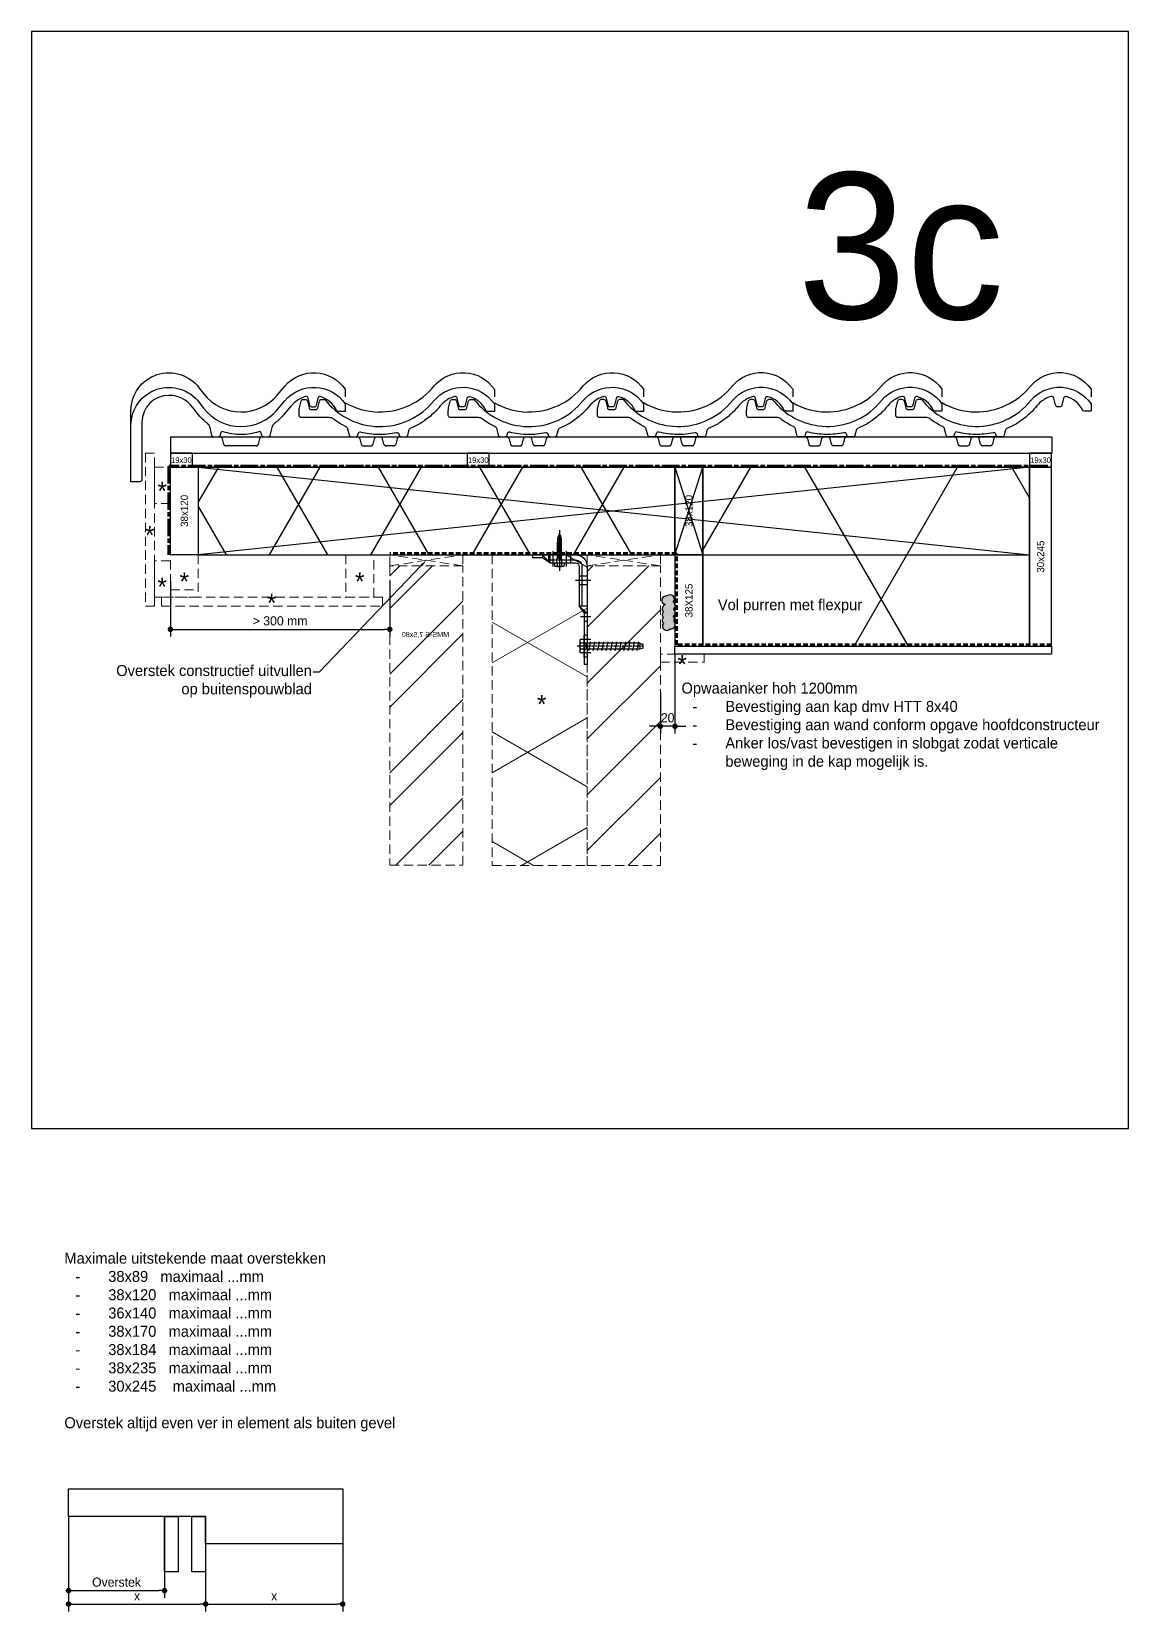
# Model space of a CAD drawing. Header units: millimetres. Extents: x -109306 to 269542, y -22401 to 197206.
# Drawn here: x 258542 to 260042, y -13634 to -11474 of the extents above; entities that cross this region are included whole.
import ezdxf
from ezdxf import colors
from ezdxf.entities.mleader import LeaderData, LeaderLine
from ezdxf.enums import TextEntityAlignment as Align
from ezdxf.math import Vec2, Vec3

# ---------------------------------------------------------------- set-up
doc = ezdxf.new("R2010")
doc.units = ezdxf.units.MM
for name, pattern in [('ACAD_ISO08W100', [36, 24, -3, 6, -3]), ('DASHDOT', [18.5, 12, -3, 0.5, -3]), ('DASHED', [19.049999999999997, 12.7, -6.35]), ('DASHED2', [9.524999999999999, 6.349999999999999, -3.174999999999999])]:
    doc.linetypes.add(name, pattern=pattern)
for name, color, linetype in [('EHP Bevestigingsmiddelen', 1, 'Continuous'), ('EHP Luchtdichting', 6, 'Continuous'), ('EHP Maatvoering', 1, 'Continuous'), ('EHP Tekst', 1, 'Continuous')]:
    doc.layers.add(name, color=color, linetype=linetype)
for name, color, linetype, lineweight in [('EHP Dampdichte folie', 3, 'DASHED2', 60), ('EHP Dampopen folie', 5, 'ACAD_ISO08W100', 60), ('EHP Derden', 8, 'DASHED', 13)]:
    doc.layers.add(name, color=color, linetype=linetype, lineweight=lineweight)
doc.layers.add('EHP Hulplijnen tekst niet printen', color=4, linetype='Continuous', plot=False)
doc.styles.add('BouwTek', font='arial.ttf')
doc.styles.get("Standard").update_dxf_attribs({"font": ''})
doc.styles.get('Standard').set_extended_font_data('Century Gothic')
doc.dimstyles.new('RFWOOD_FULL_DETAIL', dxfattribs={"dimscale": 5, "dimtxt": 2.5, "dimasz": 1.5, "dimexe": 2, "dimexo": 0, "dimgap": 1, "dimtad": 1, "dimdec": 0, "dimrnd": 0.001, "dimzin": 0, "dimdsep": 46, "dimtxsty": 'Standard', "dimblk1": 'DOT', "dimblk2": 'DOT', "dimsah": 1, "dimcen": 0.09, "dimdle": 2, "dimclrd": 6, "dimclre": 8, "dimclrt": 7, "dimazin": 0, "dimtfac": 1, "dimtdec": 0, "dimtix": 1, "dimtmove": 2, "dimatfit": 3, "dimfxl": 1, "dimtolj": 1, "dimtzin": 0, "dimarcsym": 0})

# ---------------------------------------------------------------- blocks, each defined once
blk = doc.blocks.new('*U763')
h = blk.add_hatch()
h.set_pattern_fill('ISOLATIE', color=256, scale=129.9999999999988, angle=90.00000000000001, style=0, pattern_type=2)
h.set_pattern_definition([(150, (2.364686224609591e-12, 1.050131637030201e-27), (-64.99999999999936, -112.583302491976), []), (210, (2.364686224609591e-12, 1.050131637030201e-27), (64.9999999999994, -112.5833024919759), [])])
h.paths.add_polyline_path([(-129.9999999999999, 424.7973582383326), (-129.9999999999988, -5.77315972805076e-14), (0, 0), (1.211230662333112e-12, 424.7973582383372), (-64.99999999999936, 424.797358238335)])
blk.add_lwpolyline([(-129.9999999999999, 424.7973582383326), (-129.9999999999988, -5.77315972805076e-14), (0, 0), (0, 0), (1.211230662333112e-12, 424.7973582383372), (-64.99999999999936, 424.797358238335)], close=True)
blk = doc.blocks.new('*U762')
h = blk.add_hatch()
h.set_pattern_fill('ANSI31', color=0, scale=17)
h.set_pattern_definition([(45, (0, 0), (-38.1660885145439, 38.1660885145439), [])])
h.paths.add_polyline_path([(-3.552713678800501e-15, 0), (100, 0), (100, 409.7973582383282), (3.552713678800501e-15, 409.7973582383282)])
at = {"color": 0}
blk.add_lwpolyline([(0, 0), (100, 0), (100, 409.7973582383282), (0, 409.7973582383282)], close=True, dxfattribs=at)
blk = doc.blocks.new('BNOVH000A$2')
at = {"color": 1, "linetype": 'Continuous', "ltscale": 400}
for points in [[(45.592386, -53.586059, 0.232592), (121.575322, -18.130753, -0.494503), (204.000017, -22.588243), (204, -32.93457)], [(1.9e-05, -41.024791, 0.126341), (45.58945900000001, -53.731275)]]:
    blk.add_lwpolyline(points, format="xyb", dxfattribs=at)
at = {"color": 7, "linetype": 'Continuous', "ltscale": 400}
for points in [[(45.592386, -73.58605899999999, 0.232592), (121.575322, -38.13075300000001, -0.494503), (204.000017, -42.588243), (204, -52.858521), (194.875, -52.858521, -0.292827), (192.149783, -51.11279099999999, 0.223542), (170.094332, -32.852033, 0.414214), (166.57971, -35.136482), (164.266113, -44.5625, -0.346421), (161.349854, -46.85854699999999), (158.556641, -46.858521, -0.414214), (155.556641, -43.858521), (153.293213, -34.838989, 0.414214), (149.672974, -32.62670900000001, 0.08855700000000001), (140.130254, -36.63160300000001), (138.899536, -37.469849, 0.076541), (130.071862, -45.319056), (127.955322, -47.877319, -0.056075), (114.659558, -60.70658299999999), (108.661011, -65.319092, -0.059965), (94.763548, -73.569062), (89.578735, -75.85925300000001, 0.233616), (86.738502, -79.259638), (85.20129399999999, -85.627808, -0.346421), (82.285034, -87.923854), (77.009033, -87.923828, -0.346421), (74.092799, -85.627802), (73.79003900000001, -84.373779, 0.4142109999999999), (70.16982800000001, -82.16149200000001, -0.058465), (45.569881, -84.587471)], [(45.592408, -84.587402, -0.05844700000000001), (21.120639, -81.260894, 0.4227859999999999), (17.519728, -83.390025), (16.980347, -85.627808, -0.346421), (14.064087, -87.923854), (8.788086, -87.923828, -0.346421), (5.871852, -85.627802), (3.838379, -77.203979, 0.222432), (1.190827, -73.893491), (-0.357544, -73.129395), (-3.837891, -71.317627), (-7.476685000000001, -69.21264599999999), (-11.437134, -66.667847), (-14.688965, -64.353516), (-15.999023, -63.377563, 0.161461), (-21.973511, -61.396629), (-60.046753, -61.39660600000001, -0.414214), (-63.046753, -58.396607), (-63.046753, -52.776489, -0.059287), (-62.48829300000001, -48.083248), (-60.221436, -38.692627, -0.346421), (-57.305176, -36.39658), (-54.650146, -36.396606, -0.346421), (-51.733912, -38.692633), (-49.462891, -48.100586, 0.346421), (-46.546631, -50.396633), (-40.408691, -50.396484, 0.346418), (-37.492583, -48.10057800000001), (-35.221436, -38.692627, -0.346421), (-32.305176, -36.39658), (-29.294189, -36.396606, -0.226179), (-26.963456, -37.507776), (-24.622314, -40.396606, 0.213715), (45.59238, -73.586382)]]:
    blk.add_lwpolyline(points, format="xyb", dxfattribs=at)
at = {"color": 1, "linetype": 'Continuous', "ltscale": 400}
blk.add_lwpolyline([(77.009033, -87.923828), (14.064087, -87.923828)], dxfattribs=at)
at = {"color": 1, "linetype": 'DASHED2', "ltscale": 400}
for points in [[(17.174438, -87.923828, -0.346421), (20.090673, -90.21985500000001), (21.879028, -97.627808, 0.346418), (24.795166, -99.923736), (35.204712, -99.923828, 0.346421), (38.120946, -97.627801), (39.90918, -90.219849, -0.346421), (42.825439, -87.923802)], [(73.89855899999999, -87.923828, 0.346421), (70.982325, -90.21985500000001), (69.19397, -97.627808, -0.346418), (66.27783199999999, -99.923736), (55.868286, -99.923828, -0.346421), (52.952052, -97.627802), (51.163818, -90.219849, 0.346421), (48.24755800000001, -87.923802)]]:
    blk.add_lwpolyline(points, format="xyb", dxfattribs=at)
blk = doc.blocks.new('BNOVH708A$2')
at = {"color": 1, "linetype": 'Continuous', "ltscale": 400}
for points in [[(110.49939, -53.663574, 0.220627), (160.122191, -30.646905), (170.512207, -18.366943, -0.4960890000000001), (253.000171, -22.695805), (253, -32.93457)], [(-40, -149.010498), (-40, -51.870117, -0.7223970000000001), (53.516597, -20.947994), (59.16113299999999, -28.530029, 0.231646), (110.499397, -53.664827)]]:
    blk.add_lwpolyline(points, format="xyb", dxfattribs=at)
at = {"color": 7, "linetype": 'Continuous', "ltscale": 400}
for points in [[(110.500007, -84.664795, -0.081678), (86.161002, -80.662356, 0.446341), (82.712466, -82.521011), (81.943726, -85.70459, -0.346407), (79.027588, -88.000425), (73.751587, -88.000488, -0.34641), (70.83538100000001, -85.704577), (68.174438, -74.682129, 0.172778), (64.50206, -69.065289), (63.499023, -68.303223, -0.06636399999999999), (49.516721, -53.907146), (44.694824, -47.52002, 0.237391), (11.870608, -31.009372, 0.41421), (-24.991455, -67.871095), (-25, -146.010498, -0.414214), (-28, -149.010498), (-40, -149.010498), (-40, -71.871094, -0.722399), (53.516715, -40.94913), (59.16113299999999, -48.53125, 0.231647), (110.499397, -73.66614200000001)], [(110.49939, -73.664795, 0.220627), (160.122378, -50.648039), (170.512207, -38.368164, -0.4960890000000001), (252.999936, -42.696716), (253, -52.935303), (243.695679, -52.935303, -0.284369), (241.010958, -51.274062, 0.202325), (219.183568, -32.736117, 0.422576), (215.731153, -34.781817), (213.312866, -44.63916, -0.346421), (210.396725, -46.9353), (207.603394, -46.935303, -0.346421), (204.687159, -44.639276), (202.294922, -34.729492, 0.416647), (198.781493, -32.602533, 0.147992), (178.910039, -45.473095), (168.520142, -57.753174, -0.051314), (157.308292, -68.539615), (156.603638, -69.05761700000001, 0.176854), (152.804592, -74.769171), (150.164673, -85.70459, -0.346421), (147.248294, -88.00054300000001), (141.972412, -88.000488, -0.346418), (139.056185, -85.70449), (138.28772, -82.520996, 0.4463279999999999), (134.839078, -80.662126, -0.081682), (110.499988, -84.664845)]]:
    blk.add_lwpolyline(points, format="xyb", dxfattribs=at)
at = {"color": 1, "linetype": 'Continuous', "ltscale": 400}
blk.add_lwpolyline([(141.972412, -88.000488), (79.027466, -88.000488)], dxfattribs=at)
at = {"color": 1, "linetype": 'DASHED2', "ltscale": 400}
blk.add_lwpolyline([(138.861938, -88.000488, 0.346421), (135.945704, -90.296515), (134.157349, -97.70459, -0.346418), (131.241092, -100.000425), (89.75878900000001, -100.000488, -0.346421), (86.842555, -97.704462), (85.054321, -90.296631, 0.346421), (82.13818, -88.000491)], format="xyb", dxfattribs=at)
blk = doc.blocks.new('*U709')
h = blk.add_hatch()
h.set_pattern_fill('ISOLATIE', color=256, scale=245.0000004123841, style=0, pattern_type=2)
h.set_pattern_definition([(59.99999999999999, (0, -4.456524046188571e-12), (-212.1762242843225, 122.5000002061921), []), (120, (0, -4.456524046188571e-12), (-212.1762242843225, -122.500000206192), [])])
h.paths.add_polyline_path([(447.0007007406296, 245.000000412387), (0, 245.0000004123841), (0, 0), (447.0007007406381, -1.473047552049602e-12), (447.0007007406341, 122.5000002061928)])
blk.add_lwpolyline([(447.0007007406296, 245.000000412387), (0, 245.0000004123841), (0, 0), (0, 0), (447.0007007406381, -1.473047552049602e-12), (447.0007007406341, 122.5000002061928)], close=True)
blk = doc.blocks.new('*U710')
h = blk.add_hatch()
h.set_pattern_fill('ISOLATIE', color=256, scale=120.0000032823291, style=0, pattern_type=2)
h.set_pattern_definition([(59.99999999999999, (0, -2.182787343960247e-12), (-103.9230512967131, 60.00000164116459), []), (120, (0, -2.182787343960247e-12), (-103.9230512967131, -60.00000164116455), [])])
h.paths.add_polyline_path([(651.9993294252283, 120.0000032823292), (0, 120.0000032823291), (0, 0), (651.9993294252324, -2.148600694711407e-12), (651.9993294252303, 60.00000164116353)])
blk.add_lwpolyline([(651.9993294252283, 120.0000032823292), (0, 120.0000032823291), (0, 0), (0, 0), (651.9993294252324, -2.148600694711407e-12), (651.9993294252303, 60.00000164116353)], close=True)
blk = doc.blocks.new('*U729')
h = blk.add_hatch()
h.set_pattern_fill('ANSI32', color=0, scale=10)
h.set_pattern_definition([(45, (0, -90.60779537004515), (-67.35192090801866, 67.35192090801866), []), (45, (44.90130000000001, -90.60779537004515), (-67.35192090801866, 67.35192090801866), [])])
h.paths.add_polyline_path([(-7.105427357601002e-15, 0), (100, 2.842170943040401e-14), (100, 409.3922046299548), (7.105427357601002e-15, 409.3922046299548)])
at = {"color": 0}
blk.add_lwpolyline([(0, 0), (100, 0), (100, 409.3922046299548), (0, 409.3922046299548)], close=True, dxfattribs=at)
blk = doc.blocks.new('*U768')
blk.add_lwpolyline([(0, 0), (515.0000169258356, 0), (515.0000169258356, 11), (0, 11)], close=True)
blk = doc.blocks.new('*U754')
at = {"layer": 'EHP Luchtdichting'}
h = blk.add_hatch(color=256, dxfattribs=at)
h.dxf.hatch_style = 1
h.paths.add_polyline_path([(6.701033137158041, -17.9775984348501, 0.5009931629464284), (6.442218687980456, -8.369659142077243, 0.9851154384178415), (-2.155247569103107, 3.552713678800501e-14, 0.9803917446527683), (-4.49056069421697, -11.76817132044744, 0.5432578860194794), (-7.211137894833514, -21.46068808083228, 0.3947850331532387), (-7.246099760521089, -29.65786921052773, 0.370117035008408), (-7.132079360572554, -37.46962585492888, 0.9884348518989772), (2.223051172028477, -44.98374915430774, 0.7463641936139077), (7.259944271381205, -34.64080124791249, 0.313349185897872), (6.563878459808259, -27.82827717537247, 0.522586911132467)])
for centre, start, end in [((-3.206373686267949, -5.907210330250101), 79.91041953406521, 257.6413057235711), ((2.08072562675346, -4.249297716562634), 316.6284298213191, 134.910027837548), ((-2.846735612405437, -25.57796785237278), 136.6688991949111, 222.8423583533601), ((-2.706866993394117, -17.49690912049073), 107.2944436649314, 221.347924660652), ((2.980557572958185, -13.27036341031694), 308.3219227408032, 54.76414804502134), ((3.206955182693697, -22.85524328130273), 304.0203425100796, 54.3842595261797), ((-2.635360691807397, -33.49728130617951), 140.2154865366219, 221.4569730964582), ((-2.41080892155066, -41.17227429106456), 141.8947431954203, 320.5617818399554), ((3.206955182693333, -39.06497116406367), 260.5617818399552, 47.50715118892622), ((2.010336544803983, -31.73535485930699), 331.0372390015892, 40.63059886422026)]:
    blk.add_arc(centre, 6, start, end)
at = {"layer": 'EHP Tekst', "insert": (67.41894805473578, -4.386287896122887), "char_height": 15, "attachment_point": 1}
blk.add_mtext('Vol purren met flexpur', dxfattribs=at)
blk = doc.blocks.new('_DOT')
at = {"color": 0, "linetype": 'ByBlock'}
blk.add_line((-0.5, 0), (-1, 0), dxfattribs=at)
at = {"color": 0, "linetype": 'ByBlock', "const_width": 0.5}
blk.add_lwpolyline([(-0.25, 0, 1), (0.25, 0, 1)], format="xyb", close=True, dxfattribs=at)
blk = doc.blocks.new('*D872')
at = {"layer": 'Defpoints', "color": 0, "transparency": 16777216}
for p in [(259421.7076821318, -12325.11223006724), (259401.7073906595, -12377.21280795991), (259401.7073906595, -12423.55912050443)]:
    blk.add_point(p, dxfattribs=at)
at = {"layer": 'EHP Maatvoering', "color": 8, "lineweight": -2, "transparency": 16777216}
for p, q in [((259421.7076821318, -12325.11223006724), (259421.7076821318, -12433.55912050443)), ((259401.7073906595, -12377.21280795991), (259401.7073906595, -12433.55912050443))]:
    blk.add_line(p, q, dxfattribs=at)
at = {"layer": 'EHP Maatvoering', "color": 6, "lineweight": -2, "transparency": 16777216}
for p, q in [((259394.2073906595, -12423.55912050443), (259386.7073906595, -12423.55912050443)), ((259421.7076821318, -12423.55912050443), (259401.7073906595, -12423.55912050443)), ((259429.2076821318, -12423.55912050443), (259436.7076821318, -12423.55912050443))]:
    blk.add_line(p, q, dxfattribs=at)
at = {"layer": 'EHP Maatvoering', "color": 6, "lineweight": -2, "transparency": 16777216, "xscale": 7.5, "yscale": 7.5, "zscale": 7.5}
blk.add_blockref('_DOT', (259401.7073906595, -12423.55912050443), dxfattribs=at)
at = {"layer": 'EHP Maatvoering', "color": 6, "lineweight": -2, "transparency": 16777216, "xscale": 7.5, "yscale": 7.5, "zscale": 7.5, "rotation": 180}
blk.add_blockref('_DOT', (259421.7076821318, -12423.55912050443), dxfattribs=at)
at = {"layer": 'EHP Maatvoering', "color": 7, "transparency": 16777216, "insert": (259411.7075363956, -12411.99470853978), "char_height": 12.5, "attachment_point": 5}
blk.add_mtext('\\A1;20', dxfattribs=at)
blk = doc.blocks.new('*U787')
blk.add_lwpolyline([(0, 0), (30, 0), (30, 19), (0, 19)], close=True)
at = {"color": 1, "flags": 8}
blk.add_attdef('19X30', text='', height=7.5, dxfattribs=at).set_placement((14.99999999999999, 9.5), align=Align.MIDDLE_CENTER)
blk = doc.blocks.new('*U839')
blk.add_lwpolyline([(6.617444900424219e-24, -2.410769990430016e-15), (2.994430100703278e-14, -120), (-37.99999999999996, -120), (-38, -9.643079985315643e-15)], close=True)
at = {"color": 1, "flags": 8}
blk.add_attdef('38X120', text='', height=10, rotation=90, dxfattribs=at).set_placement((-18.99999657066429, -59.91814461118675), align=Align.MIDDLE_CENTER)
blk = doc.blocks.new('*U789')
blk.add_lwpolyline([(0, 0), (-1.230127111284674e-13, 245.0000000000001), (-30.00000000000011, 245.0000000000001), (-30, -1.332267629550188e-14)], close=True)
at = {"color": 1, "flags": 8}
blk.add_attdef('30X245', text='', height=10, rotation=90.00000000000001, dxfattribs=at).set_placement((-15.00000003211218, 122.5), align=Align.MIDDLE_CENTER)
blk = doc.blocks.new('*U788')
blk.add_lwpolyline([(6.617444900424223e-24, -5.898896745407365e-24), (-4.61852778244065e-14, 120), (-38.00000000000004, 120), (-38, -1.687538997430238e-14)], close=True)
at = {"color": 1, "flags": 8}
blk.add_attdef('38X120', text='', height=10, rotation=90.00000000000001, dxfattribs=at).set_placement((-18.99999657066432, 59.99999999999985), align=Align.MIDDLE_CENTER)
blk = doc.blocks.new('*D868')
at = {"layer": 'Defpoints', "color": 0, "transparency": 16777216}
for p in [(258592.3554001747, -13503.94099765975), (258779.8554001747, -13503.94099765975), (258779.8554001747, -13623.81980475452)]:
    blk.add_point(p, dxfattribs=at)
at = {"layer": 'EHP Maatvoering', "color": 8, "lineweight": -2, "transparency": 16777216}
for p, q in [((258592.3554001747, -13503.94099765975), (258592.3554001747, -13633.81980475452)), ((258779.8554001747, -13503.94099765975), (258779.8554001747, -13633.81980475452))]:
    blk.add_line(p, q, dxfattribs=at)
at = {"layer": 'EHP Maatvoering', "color": 6, "lineweight": -2, "transparency": 16777216}
blk.add_line((258599.8554001747, -13623.81980475452), (258772.3554001747, -13623.81980475452), dxfattribs=at)
at = {"layer": 'EHP Maatvoering', "color": 6, "lineweight": -2, "transparency": 16777216, "xscale": 7.5, "yscale": 7.5, "zscale": 7.5, "rotation": 180}
blk.add_blockref('_DOT', (258592.3554001747, -13623.81980475452), dxfattribs=at)
at = {"layer": 'EHP Maatvoering', "color": 6, "lineweight": -2, "transparency": 16777216, "xscale": 7.5, "yscale": 7.5, "zscale": 7.5}
blk.add_blockref('_DOT', (258779.8554001747, -13623.81980475452), dxfattribs=at)
at = {"layer": 'EHP Maatvoering', "color": 7, "transparency": 16777216, "insert": (258686.1054001747, -13612.56980475452), "char_height": 12.5, "attachment_point": 5}
blk.add_mtext('\\A1;x', dxfattribs=at)
blk = doc.blocks.new('*D869')
at = {"layer": 'Defpoints', "color": 0, "transparency": 16777216}
for p in [(258779.8554001747, -13503.94099765975), (258967.3554001747, -13541.44099765975), (258967.3554001747, -13623.81980475452)]:
    blk.add_point(p, dxfattribs=at)
at = {"layer": 'EHP Maatvoering', "color": 8, "lineweight": -2, "transparency": 16777216}
for p, q in [((258779.8554001747, -13503.94099765975), (258779.8554001747, -13633.81980475452)), ((258967.3554001747, -13541.44099765975), (258967.3554001747, -13633.81980475452))]:
    blk.add_line(p, q, dxfattribs=at)
at = {"layer": 'EHP Maatvoering', "color": 6, "lineweight": -2, "transparency": 16777216}
blk.add_line((258787.3554001747, -13623.81980475452), (258959.8554001747, -13623.81980475452), dxfattribs=at)
at = {"layer": 'EHP Maatvoering', "color": 6, "lineweight": -2, "transparency": 16777216, "xscale": 7.5, "yscale": 7.5, "zscale": 7.5, "rotation": 180}
blk.add_blockref('_DOT', (258779.8554001747, -13623.81980475452), dxfattribs=at)
at = {"layer": 'EHP Maatvoering', "color": 6, "lineweight": -2, "transparency": 16777216, "xscale": 7.5, "yscale": 7.5, "zscale": 7.5}
blk.add_blockref('_DOT', (258967.3554001747, -13623.81980475452), dxfattribs=at)
at = {"layer": 'EHP Maatvoering', "color": 7, "transparency": 16777216, "insert": (258873.6054001747, -13612.56980475452), "char_height": 12.5, "attachment_point": 5}
blk.add_mtext('\\A1;x', dxfattribs=at)
blk = doc.blocks.new('*D870')
at = {"layer": 'Defpoints', "color": 0, "transparency": 16777216}
for p in [(258592.3554001747, -13503.94099765975), (258723.6054001747, -13503.94099765975), (258723.6054001747, -13605.45189876818)]:
    blk.add_point(p, dxfattribs=at)
at = {"layer": 'EHP Maatvoering', "color": 8, "lineweight": -2, "transparency": 16777216}
for p, q in [((258592.3554001747, -13503.94099765975), (258592.3554001747, -13615.45189876818)), ((258723.6054001747, -13503.94099765975), (258723.6054001747, -13615.45189876818))]:
    blk.add_line(p, q, dxfattribs=at)
at = {"layer": 'EHP Maatvoering', "color": 6, "lineweight": -2, "transparency": 16777216}
blk.add_line((258599.8554001747, -13605.45189876818), (258716.1054001747, -13605.45189876818), dxfattribs=at)
at = {"layer": 'EHP Maatvoering', "color": 6, "lineweight": -2, "transparency": 16777216, "xscale": 7.5, "yscale": 7.5, "zscale": 7.5, "rotation": 180}
blk.add_blockref('_DOT', (258592.3554001747, -13605.45189876818), dxfattribs=at)
at = {"layer": 'EHP Maatvoering', "color": 6, "lineweight": -2, "transparency": 16777216, "xscale": 7.5, "yscale": 7.5, "zscale": 7.5}
blk.add_blockref('_DOT', (258723.6054001747, -13605.45189876818), dxfattribs=at)
at = {"layer": 'EHP Maatvoering', "color": 7, "transparency": 16777216, "insert": (258657.9804001747, -13593.88748680353), "char_height": 12.5, "attachment_point": 5}
blk.add_mtext('\\A1;Overstek', dxfattribs=at)
blk = doc.blocks.new('*D862')
at = {"layer": 'Defpoints', "color": 0, "transparency": 16777216}
for p in [(258731.7076828384, -12225.11231024573), (259031.7080641554, -12225.11238337313), (259031.7080641554, -12291.00751545218)]:
    blk.add_point(p, dxfattribs=at)
at = {"layer": 'EHP Maatvoering', "color": 8, "lineweight": -2, "transparency": 16777216}
for p, q in [((258731.7076828384, -12225.11231024573), (258731.7076828384, -12301.00751545218)), ((259031.7080641554, -12225.11238337313), (259031.7080641554, -12301.00751545218))]:
    blk.add_line(p, q, dxfattribs=at)
at = {"layer": 'EHP Maatvoering', "color": 6, "lineweight": -2, "transparency": 16777216}
blk.add_line((258739.2076828384, -12291.00751545218), (259024.2080641554, -12291.00751545218), dxfattribs=at)
at = {"layer": 'EHP Maatvoering', "color": 6, "lineweight": -2, "transparency": 16777216, "xscale": 7.5, "yscale": 7.5, "zscale": 7.5, "rotation": 180}
blk.add_blockref('_DOT', (258731.7076828384, -12291.00751545218), dxfattribs=at)
at = {"layer": 'EHP Maatvoering', "color": 6, "lineweight": -2, "transparency": 16777216, "xscale": 7.5, "yscale": 7.5, "zscale": 7.5}
blk.add_blockref('_DOT', (259031.7080641554, -12291.00751545218), dxfattribs=at)
at = {"layer": 'EHP Maatvoering', "color": 7, "transparency": 16777216, "insert": (258881.7078734969, -12279.44310348753), "char_height": 12.5, "attachment_point": 5}
blk.add_mtext('\\A1;> 300 mm', dxfattribs=at)
blk = doc.blocks.new('7.5x80')
at = {"color": 1}
for p, q in [((-9, 0.2559569999993982), (-9, 5.652092999999695)), ((-8.405010999998922, 5.893807000000379), (8.38641600000119, 5.893807000000379)), ((-8.405010999998922, 0), (8.38641600000119, 0)), ((-5.682356000001164, 0), (-4, -2.10619300000053)), ((-4, 1.167035000000396), (-4, 4.741014999999607)), ((4, 1.167035000000396), (4, 4.741014999999607)), ((4, -2.10619300000053), (5.682356000001164, 0)), ((9, 0.2559569999993982), (9, 5.652092999999695)), ((-6, -8.181818000000021), (6, -6)), ((-6, -8.181818000000021), (-4, -9)), ((-6, -14.18181800000002), (6, -12)), ((-6, -14.18181800000002), (-4, -15)), ((-6, -20.18181800000002), (6, -18)), ((-6, -20.18181800000002), (-4, -21)), ((-4, -76), (-4, -2.10619300000053)), ((-4, -2.10619300000053), (4, -2.10619300000053)), ((4, -76), (4, -2.10619300000053)), ((4, -5.181818000000021), (6, -6)), ((4, -11.18181800000002), (6, -12)), ((4, -17.18181800000002), (6, -18)), ((-6, -26.18181800000002), (6, -24)), ((-6, -26.18181800000002), (-4, -27)), ((-6, -32.18181800000002), (6, -30)), ((-6, -32.18181800000002), (-4, -33)), ((-6, -38.18181800000002), (6, -36)), ((-6, -38.18181800000002), (-4, -39)), ((-6, -44.18181800000002), (6, -42)), ((4, -23.18181800000002), (6, -24)), ((4, -29.18181800000002), (6, -30)), ((4, -35.18181800000002), (6, -36)), ((4, -41.18181800000002), (6, -42)), ((-6, -44.18181800000002), (-4, -45)), ((-6, -50.18181800000002), (6, -48)), ((-6, -50.18181800000002), (-4, -51)), ((-6, -56.18181800000002), (6, -54)), ((-6, -56.18181800000002), (-4, -57)), ((-6, -62.18181800000002), (6, -60)), ((-6, -62.18181800000002), (-4, -63)), ((4, -47.18181800000002), (6, -48)), ((4, -53.18181800000002), (6, -54)), ((4, -59.18181800000002), (6, -60)), ((-6, -68.18181800000002), (6, -66)), ((-6, -68.18181800000002), (-4, -69)), ((-6, -74.18181800000002), (6, -72)), ((-6, -74.18181800000002), (-4, -75)), ((-4, -76), (4, -76)), ((-4, -76), (-3, -80)), ((-3, -80), (3, -80)), ((3, -80), (4, -76)), ((4, -65.18181800000002), (6, -66)), ((4, -71.18181800000002), (6, -72))]:
    blk.add_line(p, q, dxfattribs=at)
at = {"color": 1, "linetype": 'DASHDOT', "ltscale": 0.2}
blk.add_line((0, -80), (0, 9.550710999999865), dxfattribs=at)
at = {"color": 1}
for centre, radius, start, end in [((-8.405010999998922, 5.052662000000055), 0.844588, 93.10600000007227, 136.2379999999858), ((-8.405010999998922, 0.8509469999999055), 0.844588, 223.7620000000142, 266.8939999999277), ((-6.528705000000627, 3.342463999999381), 3.346741, 270, 319.4000000000457), ((-6.528705000000627, 2.565585000000283), 3.347038, 40.59999999995435, 83.92180500004196), ((-1.452701999998681, 2.565585000000283), 3.34702, 86.33069999998425, 139.4049999998976), ((-1.452701999998681, 3.342463999999381), 3.346741, 220.5950000001024, 273.6700000001035), ((1.471294999999373, 2.565585000000283), 3.347038, 40.59999999995435, 93.67420000004313), ((1.471294999999373, 3.342463999999381), 3.346741, 266.3259999999944, 319.4000000000457), ((6.547298000001319, 2.565585000000283), 3.34702, 86.33069999998425, 139.4049999998976), ((6.547298000001319, 3.342463999999381), 3.346741, 220.5950000001024, 273.6700000001035), ((8.405010999998922, 5.052662000000055), 0.844588, 43.76200000001416, 86.89399999992774), ((8.405010999998922, 0.8553879999999481), 0.844588, 273.1060000000723, 316.2379999999858)]:
    blk.add_arc(centre, radius, start, end, dxfattribs=at)
blk = doc.blocks.new('*U858')
blk.add_blockref('7.5x80', (0, 0))
at = {"layer": 'EHP Hulplijnen tekst niet printen', "insert": (-15.36094494551799, 217.1996690303858), "char_height": 7, "attachment_point": 5, "rotation": 90, "style": 'BouwTek'}
blk.add_mtext_dynamic_manual_height_columns('MMS-S 7,5x80', width=580.1215574265989, gutter_width=9, heights=[0], dxfattribs=at)
blk = doc.blocks.new('*U857')
at = {"color": 0, "linetype": 'ByBlock'}
for p, q in [((0, 3.500000000000004), (5.300206193627673, 3.500000000000004)), ((0, -3.499999999999996), (6.097363820561441, -3.499999999999996))]:
    blk.add_line(p, q, dxfattribs=at)
blk.add_lwpolyline([(-5, 5.35085296108446), (-5, -5.639528095693091, 0.4773415824535511), (-4, -6.350852961084453), (0, -6.350852961084453), (0, 6.35085296108446), (-4, 6.35085296108446, 0.414213562373095)], format="xyb", close=True, dxfattribs=at)
blk.add_lwpolyline([(0, -3.1754264805495), (-4, -3.1754264805495, -0.4142135623730932), (-5, -2.1754264805495), (-5, 2.175426480534956, -0.4142135623730986), (-4, 3.175426480534956), (0, 3.175426480534956)], format="xyb", dxfattribs=at)
for points in [[(5.300206193627673, 3.552713678800501e-15), (5.300206193627673, 3.500000000000004), (6.086444042361109, 2.516587842459561), (5.300206193627673, 3.552713678800501e-15)], [(6.086444042361109, 2.516587842459561), (7.00841226799821, 2.516587842459561)], [(6.097363820561441, -3.499999999999996), (7.187006991633098, 3.500000000000004)], [(6.097363820561441, -0.3162736933008965), (7.187006991633098, 3.500000000000004), (7.727742168310215, 2.516587842459561), (6.097363820561441, -3.499999999999996)], [(7.727742168310215, -2.499999999999996), (9.37061497051036, 3.500000000000004), (9.911350147172925, 2.516587842459561), (8.280971799438703, -3.499999999999996), (7.727742168310215, -2.499999999999996), (9.37061497051036, 3.500000000000004), (8.280971799438703, -3.499999999999996)], [(7.727742168310215, 2.516587842459561), (9.192020246875472, 2.516587842459561)], [(11.59259316504176, 2.516587842459561), (9.911350147172925, 2.516587842459561)], [(10.1283150864765, -2.499999999999996), (11.77118788867665, 3.500000000000004), (12.31192306535377, 2.516587842459561), (10.68154471760499, -3.499999999999996), (10.1283150864765, -2.499999999999996), (11.77118788867665, 3.500000000000004), (10.68154471760499, -3.499999999999996)], [(14.41052283960744, 2.516587842459561), (12.31192306535377, 2.516587842459561)], [(13.2569185034663, -2.499999999999996), (14.89979130566644, 3.500000000000004), (15.44052648234356, 2.516587842459561), (13.81014813459478, -3.499999999999996), (13.2569185034663, -2.499999999999996), (14.89979130566644, 3.500000000000004), (13.81014813459478, -3.499999999999996)], [(15.44052648234356, -2.499999999999996), (17.08339928452915, 3.500000000000004), (17.62413446120627, 2.516587842459561), (15.99375611345749, -3.499999999999996), (15.44052648234356, -2.499999999999996), (17.08339928452915, 3.500000000000004), (15.99375611345749, -3.499999999999996)], [(15.44052648234356, 2.516587842459561), (16.90480456089426, 2.516587842459561)], [(17.62413446120627, -2.499999999999996), (19.26700726340641, 3.500000000000004), (19.80774244006898, 2.516587842459561), (18.17736409233476, -3.499999999999996), (17.62413446120627, -2.499999999999996), (19.26700726340641, 3.500000000000004), (18.17736409233476, -3.499999999999996)], [(17.62413446120627, 2.516587842459561), (19.08841253977153, 2.516587842459561)], [(19.80774244006898, -2.499999999999996), (21.45061524228367, 3.500000000000004), (21.99135041894624, 2.516587842459561), (20.36097207119747, -3.499999999999996), (19.80774244006898, -2.499999999999996), (21.45061524228367, 3.500000000000004), (20.36097207119747, -3.499999999999996)], [(19.80774244006898, 2.516587842459561), (21.27202051864879, 2.516587842459561)], [(21.99135041894624, -2.499999999999996), (23.63422322114639, 3.500000000000004), (24.17495839780895, 2.516587842459561), (22.54458005006018, -3.499999999999996), (21.99135041894624, -2.499999999999996), (23.63422322114639, 3.500000000000004), (22.54458005006018, -3.499999999999996)], [(21.99135041894624, 2.516587842459561), (23.4556284975115, 2.516587842459561)], [(21.99135041894624, 2.516587842459561), (22.40012861309515, 2.516587842459561)], [(24.17495839780895, 2.516587842459561), (25.61066666927945, 2.516587842459561)], [(24.22858509862272, -2.451340227649776), (25.73629616959079, 3.25194443437795), (26.35856637668621, 2.516587842459561), (24.7818147297512, -3.451340227649776), (24.22858509862272, -2.451340227649776), (25.73629616959079, 3.25194443437795), (24.7818147297512, -3.451340227649776)], [(25.61066666927945, 2.516587842459561), (25.61224244420009, 2.516587842459561)], [(26.35856637668621, 2.516587842459561), (28.16465953312581, 2.516587842459561)], [(26.72917323249567, 2.516587842459561), (28.16488150395162, 2.516587842459561)], [(26.78279993329488, -2.415898418752473), (28.29051100426295, 3.25194443437795), (28.91278121137293, 2.516587842459561), (27.33602956442337, -3.415898418752473), (26.78279993329488, -2.415898418752473), (28.29051100426295, 3.25194443437795), (27.33602956442337, -3.415898418752473)], [(28.90139757635188, 2.530040247787841), (30.53496494058345, 2.487067792637394)], [(29.30658596049761, -2.352857594247322), (30.64029898056469, 3.203284102040929), (31.26256918766012, 2.467927510122539), (29.8598155916261, -3.194353122904428), (29.30658596049761, -2.352857594247322), (30.64029898056469, 3.203284102040929), (29.8598155916261, -3.194353122904428)], [(31.26256918766012, 2.467927510122539), (32.61620809900342, 2.341096145784835)], [(31.40929719089763, -2.330167866151893), (32.74301021096471, 3.203284102040929), (33.36528041806014, 2.467927510122539), (31.96252682202612, -3.17166339482355), (31.40929719089763, -2.330167866151893), (32.74301021096471, 3.203284102040929), (31.96252682202612, -3.17166339482355)], [(33.30651605418825, 2.276416637061633), (34.55666481480876, 2.159281948028369)], [(33.59436251821171, -2.159752397797998), (34.68264649645425, 2.705777096271053), (35.19574584929796, 1.902351320080928), (34.06112803029828, -2.820053727045885), (33.59436251821171, -2.159752397797998), (34.68264649645425, 2.705777096271053), (34.06112803029828, -2.820053727045885)], [(35.19574584929796, 1.902351320080928), (36.4614227504062, 1.603785699757285)], [(35.69397177723295, -1.662979292217639), (36.60468408337329, 2.157090105043611), (37.04590353462845, 1.262906108007886), (36.14213180975639, -2.232521709127465), (35.69397177723295, -1.662979292217639), (36.60468408337329, 2.157090105043611), (36.14213180975639, -2.232521709127465)], [(40.44551521918038, 3.552713678800501e-15), (36.33555049482675, -1.445949370172453)], [(37.04590353462845, 1.262906108007886), (40.44551521918038, 3.552713678800501e-15)], [(7.727742168310215, -2.499999999999996), (6.278971015737625, -2.499999999999996)], [(7.727742168310215, -2.499999999999996), (7.108902277599555, -2.499999999999996)], [(7.727742168310215, -2.499999999999996), (7.230067888667691, -2.499999999999996)], [(10.1283150864765, -2.499999999999996), (8.574108981105383, -2.499999999999996)], [(12.94624476104218, -2.499999999999996), (11.01035433825746, -2.499999999999996)], [(15.44052648234356, -2.499999999999996), (13.99175532977097, -2.499999999999996)], [(17.62413446120627, -2.499999999999996), (16.17536330863368, -2.499999999999996)], [(19.80774244006898, -2.499999999999996), (18.35897128751094, -2.499999999999996)], [(21.99135041894624, -2.499999999999996), (20.54257926637365, -2.499999999999996)], [(24.23312940778851, -2.437514989898769), (22.73698947844969, -2.440518693707414)], [(24.95406402823573, -2.430293445679123), (26.78279993329488, -2.415898418752473)], [(27.66557140588702, -2.403975108230949), (29.30658596049761, -2.352857594247322)], [(29.99249410885386, -2.292208688333627), (31.44463662216731, -2.211848493403519)], [(32.1075589080865, -2.185521161634821), (33.62321805134707, -2.057259007618992)], [(34.20228366141964, -1.997423420994888), (34.25177502332372, -1.993047329291581)], [(35.69437715913227, -1.661941527476298), (34.25177502332372, -1.993047329291581)]]:
    blk.add_lwpolyline(points, dxfattribs=at)
at = {"color": 0, "linetype": 'ByBlock', "ltscale": 0.5}
blk.add_lwpolyline([(44.85795265981869, -7.272404900504625e-12), (-10.83991717580648, -7.272404900504625e-12)], dxfattribs=at)
at = {"color": 0, "linetype": 'ByBlock'}
for centre, start, end in [((-4, 4.175426480534956), 180, 270), ((-4, -4.1754264805495), 90, 180)]:
    blk.add_arc(centre, 1.00000000000034, start, end, dxfattribs=at)
blk = doc.blocks.new('*U854')
for p, q in [((15.99999999999999, 4.717949072442852e-15), (74.99999999999999, 5.462040907698512e-15)), ((22.99999999999999, 5.22773955716138e-15), (22.99999999999999, -11)), ((28.99999999999999, 5.000000000000005), (28.99999999999998, -16)), ((46.99999999999999, 5.199235808224654e-15), (28.99999999999999, 4.776524410077137e-15)), ((46.99999999999999, 5.000000000000005), (46.99999999999999, -16)), ((50.99999999999999, 1.614741384344912e-16), (50.99999999999999, -11)), ((50.99999999999999, -11), (60.99999999999999, 8.89746259460957e-16)), ((52.99999999999999, 5.636199080840535e-15), (52.99999999999999, -9.6)), ((60.99999999999999, 8.89746259460957e-16), (60.99999999999999, -4)), ((74.99999999999999, 5.462040907698512e-15), (74.99999999999999, -3.999999999999995)), ((-1.617028959383777e-14, -15.99999999999999), (-4.158847272008294e-15, -150)), ((6.999999999999991, -70), (6.999999999999998, -16)), ((10.99999999999998, -16), (10.99999999999999, -70)), ((50.99999999999999, -7), (15.99999999999999, -6.999999999999996)), ((50.99999999999999, -11), (15.99999999999998, -11)), ((46.99999999999999, -11), (28.99999999999999, -11)), ((50.99999999999999, -11), (60.99999999999999, -4)), ((60.99999999999999, -4), (74.99999999999999, -3.999999999999995)), ((-5.000000000000012, -35), (15.99999999999999, -34.99999999999999)), ((-1.065690307512833e-14, -29), (10.99999999999999, -29)), ((-1.212647923410515e-14, -41), (10.99999999999999, -40.99999999999999)), ((-5.000000000000011, -85), (8.99999999999999, -85)), ((-8.572527594031473e-15, -70), (10.99999999999999, -70)), ((10.99999999999999, -70), (-9.797174393178826e-15, -80)), ((-9.674709713264091e-15, -79), (4.699999999999993, -79)), ((-9.797174393178826e-15, -80), (3.99999999999999, -80)), ((10.99999999999999, -70), (3.99999999999999, -80)), ((3.99999999999999, -80), (3.999999999999996, -150)), ((-4.038858514639912e-15, -91), (3.999999999999989, -91)), ((-5.000000000000007, -116), (8.999999999999993, -116)), ((-6.365687433019883e-15, -110), (3.999999999999994, -110)), ((-6.365687433019883e-15, -110), (-2.934200472860942e-15, -140)), ((3.999999999999997, -140), (3.999999999999994, -110)), ((-5.000000000000005, -134), (8.999999999999998, -134)), ((-2.934200472860942e-15, -140), (3.999999999999997, -140)), ((-4.158847272008294e-15, -150), (3.999999999999996, -150))]:
    blk.add_line(p, q)
for radius in [16, 9, 5]:
    blk.add_arc((15.99999999999998, -16), radius, 90, 180)
at = {"layer": 'EHP Bevestigingsmiddelen'}
for name, p, rotation in [('*U857', (37.99999999999999, -11), 89.99999999999997), ('*U858', (3.999999999999996, -125), 269.9999999999999)]:
    blk.add_blockref(name, p, dxfattribs=dict(at, rotation=rotation))

msp = doc.modelspace()

# ---------------------------------------------------------------- linework, layer by layer
for p, q in [((258731.7076830489, -12069.11227876114), (259931.7076990576, -12069.11224624695)), ((259331.7076830489, -12069.11222986564), (259901.7076990576, -12069.11222986564)), ((259421.7069983169, -12189.11227773152), (259459.7069983169, -12069.11227773153)), ((259421.7069983169, -12069.11227773153), (259459.7069983169, -12189.11227773152))]:
    msp.add_line(p, q)
for points in [[(258731.707683272, -12050.11227882322), (259937.7078383454, -12050.11222986564), (259937.7078383454, -12028.11227882322), (258731.707683272, -12028.11227882322)], [(259459.7069983169, -12314.11223006724), (259459.7069983169, -12189.11227773152), (259421.7069983169, -12189.11227773152), (259421.7069983169, -12314.11223006724)], [(258723.6054001747, -13503.94099765975), (258742.3554001747, -13503.94099765975), (258742.3554001747, -13579.64970263318), (258723.6054001747, -13579.64970263318)], [(258761.1054001747, -13503.94099765975), (258779.8554001747, -13503.94099765975), (258779.8554001747, -13579.64970263318), (258761.1054001747, -13579.64970263318)]]:
    msp.add_lwpolyline(points, close=True)
for points in [[(258769.7076828384, -12069.11227882322), (258769.7076828384, -12189.11227773152), (259906.7076990576, -12189.11227773152), (259906.7076990576, -12069.11224897443), (258769.7076828384, -12069.11227882322), (259906.7076990576, -12189.11227773152), (259906.7076990576, -12069.11224897443), (258769.7076828384, -12189.11227773152)], [(259421.7069983169, -12158.11227287787), (259421.7069983169, -12069.11227773153), (259459.7069983169, -12069.11227773153)], [(258592.3554001747, -13503.94099765975), (258592.3554001747, -13466.44099765975), (258967.3554001747, -13466.44099765975), (258967.3554001747, -13541.44099765975), (258779.8554001747, -13541.44099765975), (258779.8554001747, -13503.94099765975), (258592.3554001747, -13503.94099765975)]]:
    msp.add_lwpolyline(points)
at = {"layer": 'EHP Dampdichte folie'}
msp.add_lwpolyline([(259936.7096484065, -12312.11224630901), (259423.7076821318, -12312.11223027803), (259423.7076821318, -12312.11223027803), (259423.7076708558, -12187.11227773152), (259423.7076708558, -12187.11227773152), (259031.7069562259, -12187.11227773152)], dxfattribs=at)
at = {"layer": 'EHP Dampopen folie'}
msp.add_lwpolyline([(259931.7076990576, -12067.70703491951), (259931.7076990576, -12067.70703491951), (258731.7076830489, -12067.70703491951), (258729.7076830754, -12067.70703491951), (258729.7076828384, -12189.1122777315), (258729.7076828384, -12189.1122777315), (258729.7076828384, -12189.11227675928)], dxfattribs=at)
at = {"layer": 'EHP Derden'}
msp.add_line((258731.7076828384, -12237.11237934085), (258769.7074443845, -12237.11237934085), dxfattribs=at)
for points in [[(258709.7076919183, -12259.11237934086), (258709.7076919183, -12050.00548445717), (258697.7076919183, -12050.00548445717), (258697.7076919183, -12259.11237934085)], [(258709.7076919183, -12069.11231024573), (258731.7076919113, -12069.11231024573), (258731.7076919113, -12119.11231038047), (258709.7076919183, -12119.11231038047)], [(258709.7076828454, -12247.11237934085), (258731.7076828384, -12247.11237934085), (258731.7076828384, -12197.11237920611), (258709.7076828454, -12197.11237920611)], [(258731.7076828384, -12189.11227773152), (258769.7076688917, -12189.11227773152), (258769.7074443845, -12247.11237934085), (258731.7076828384, -12247.11237934085)], [(259009.7077009912, -12189.11227773152), (258971.7079394451, -12189.11227773152), (258971.7079394451, -12247.11237934085), (259009.7077009912, -12247.11237934085)], [(258719.7076919183, -12259.11237934085), (259021.7076919113, -12259.11237934085), (259021.7076919113, -12247.11237934085), (258719.7076919183, -12247.11237934085)], [(259401.7079182568, -12336.11214035249), (259461.7079182568, -12336.11214035249), (259461.7079182568, -12325.11214035249), (259401.7079182568, -12325.11214035249)]]:
    msp.add_lwpolyline(points, close=True, dxfattribs=at)
for points in [[(259031.7069404428, -12204.11206728734), (259031.7069562261, -12189.11217250944), (259131.7069562261, -12189.11227773152), (259131.7069404428, -12204.11217250943), (259031.7069397827, -12204.11217250943), (259131.7069562261, -12189.11227773152), (259131.7069404428, -12204.11217250943), (259031.7069397827, -12189.11217250944)], [(259301.7073906595, -12204.11217250943), (259301.7074064427, -12189.11227773153), (259401.7074064427, -12189.11238295361), (259401.7073906595, -12204.1122777315), (259301.7073899993, -12204.1122777315), (259401.7074064427, -12189.11238295361), (259401.7073906595, -12204.1122777315), (259301.7073899993, -12189.11227773153)]]:
    msp.add_lwpolyline(points, dxfattribs=at)
at = {"layer": 'EHP Hulplijnen tekst niet printen'}
msp.add_lwpolyline([(258541.841551219, -12973.68572610809), (260041.841551219, -12973.68572610809), (260041.841551219, -11473.68572610809), (258541.841551219, -11473.68572610809)], close=True, dxfattribs=at)

# ---------------------------------------------------------------- block references
for name, p in [('BNOVH708A$2', (258717.7076830558, -11940.11179082321)), ('BNOVH000A$2', (258970.7076830558, -11940.11179082321)), ('BNOVH000A$2', (259174.7076829281, -11940.11212849665)), ('BNOVH000A$2', (259378.7076829281, -11940.03534649665)), ('BNOVH000A$2', (259582.7076829281, -11939.95856449664)), ('BNOVH000A$2', (259786.7076828005, -11939.95890217008)), ('*U710', (258769.7076688917, -12189.11227773152)), ('*U709', (259459.7069983169, -12314.11223027803)), ('*U754', (259412.9737047451, -12245.41283094362))]:
    msp.add_blockref(name, p)
ref = msp.add_blockref('*U787', (258731.7076830489, -12069.11227876114))
ref.add_attrib('19X30', '19x30', dxfattribs={"color": 1, "height": 7.5}).set_placement((258746.7076830489, -12059.61227876115), align=Align.MIDDLE_CENTER)
ref = msp.add_blockref('*U787', (259137.7073895814, -12069.11226926741))
ref.add_attrib('19X30', '19x30', dxfattribs={"color": 1, "height": 7.5}).set_placement((259152.7073895814, -12059.61226926741), align=Align.MIDDLE_CENTER)
ref = msp.add_blockref('*U787', (259906.7076990576, -12069.11227473895))
ref.add_attrib('19X30', '19x30', dxfattribs={"color": 1, "height": 7.5}).set_placement((259921.7076990576, -12059.61227473895), align=Align.MIDDLE_CENTER)
ref = msp.add_blockref('*U839', (258769.7076688917, -12069.11227773152))
ref.add_attrib('38X120', '38x120', dxfattribs={"color": 1, "height": 10, "rotation": 90.00000000000007}).set_placement((258750.7076723211, -12129.03042234269), align=Align.MIDDLE_CENTER)
ref = msp.add_blockref('*U788', (259459.7069983169, -12189.11227773152))
ref.add_attrib('38X120', '38x120', dxfattribs={"color": 1, "height": 10, "rotation": 90}).set_placement((259440.7070017463, -12129.11227773152), align=Align.MIDDLE_CENTER)
ref = msp.add_blockref('*U789', (259936.7076990576, -12314.11224630901))
ref.add_attrib('30X245', '30x245', dxfattribs={"color": 1, "height": 10, "rotation": 90}).set_placement((259921.7076990255, -12191.61224630903), align=Align.MIDDLE_CENTER)
at = {"xscale": -1}
msp.add_blockref('*U854', (259301.7073649535, -12189.11227773149), dxfattribs=at)
at = {"xscale": -1, "rotation": 180}
msp.add_blockref('*U768', (259421.7076821318, -12314.11223006724), dxfattribs=at)
at = {"layer": 'EHP Derden'}
for name, p in [('*U729', (259031.7069408197, -12613.50437713938)), ('*U763', (259301.7073906595, -12613.90963596983)), ('*U762', (259301.7073906595, -12613.90963596983))]:
    msp.add_blockref(name, p, dxfattribs=at)

# ---------------------------------------------------------------- texts
for p in [(258713.9252241383, -12114.2399173234, 688), (258696.9252241419, -12174.68653890936, 688), (258713.9252150654, -12245.23991725605, 688), (258744.136253164, -12238.05268244891, 688), (258984.1365097707, -12238.05268244892, 688), (258863.6712727466, -12267.4400427369, 688), (259425.0515771849, -12351.26104932997, 688), (259233.0064837039, -12405.76382386433, 688)]:
    msp.add_text('*', height=25).set_placement(p)
at = {"color": 1, "flags": 8}
msp.add_attdef('38X125', text='38x125', height=10, rotation=90.00000000000001, dxfattribs=at).set_placement((259440.7070017463, -12251.61225400477), align=Align.MIDDLE_CENTER)
at = {"layer": 'EHP Hulplijnen tekst niet printen'}
msp.add_text('3c', height=200, dxfattribs=at).set_placement((259589.3967727041, -11866.68592700285))
at = {"layer": 'EHP Tekst', "char_height": 15, "attachment_point": 1}
for s, heights, insert in [('Opwaaianker hoh 1200mm\\P\\pi-45,l60,t60;-^IBevestiging aan kap dmv HTT 8x40\\P-^IBevestiging aan wand conform opgave hoofdconstructeur\\P-^IAnker los/vast bevestigen in slobgat zodat verticale beweging in de kap mogelijk is. ', [225.9630127812773], (259430.6175777417, -12363.85119052396)), ('Maximale uitstekende maat overstekken\\P\\pi-45,l60,t60;-^I38x89   maximaal ...mm\\P-^I38x120   maximaal ...mm\\P-^I36x140   maximaal ...mm\\P-^I38x170   maximaal ...mm\\P-^I38x184   maximaal ...mm\\P-^I38x235   maximaal ...mm\\P-^I30x245    maximaal ...mm\\P\\pi0,l0,tz;\\POverstek altijd even ver in element als buiten gevel', [307.5457068610042], (258586.6604900523, -13143.3037365192))]:
    msp.add_mtext_dynamic_manual_height_columns(s, width=549.9150213017347, gutter_width=100, heights=heights, dxfattribs=dict(at, insert=insert))

# ---------------------------------------------------------------- dimensions: what is measured, and where the dimension line sits
at = {"layer": 'EHP Maatvoering'}
for base, p1, p2, text, picture, middle in [((259031.7080641554, -12291.00751545218), (258731.7076828384, -12225.11231024573), (259031.7080641554, -12225.11238337313), '> 300 mm', '*D862', (258881.7078734969, -12279.44310348753)), ((258779.8554001747, -13623.81980475452), (258592.3554001747, -13503.94099765975), (258779.8554001747, -13503.94099765975), 'x', '*D868', (258686.1054001747, -13612.56980475452)), ((258723.6054001747, -13605.45189876818), (258592.3554001747, -13503.94099765975), (258723.6054001747, -13503.94099765975), 'Overstek', '*D870', (258657.9804001747, -13593.88748680353)), ((258967.3554001747, -13623.81980475452), (258779.8554001747, -13503.94099765975), (258967.3554001747, -13541.44099765975), 'x', '*D869', (258873.6054001747, -13612.56980475452))]:
    dim = msp.add_linear_dim(base=base, p1=p1, p2=p2, text=text, dimstyle='RFWOOD_FULL_DETAIL', dxfattribs=at)
    dim.commit()
    dim.dimension.update_dxf_attribs({"geometry": picture, "text_midpoint": middle})
dim = msp.add_linear_dim(base=(259401.7073906595, -12423.55912050443), p1=(259421.7076821318, -12325.11223006724), p2=(259401.7073906595, -12377.21280795991), dimstyle='RFWOOD_FULL_DETAIL', dxfattribs=at)
dim.commit()
dim.dimension.update_dxf_attribs({"geometry": '*D872', "text_midpoint": (259411.7075363956, -12411.99470853978)})

# ---------------------------------------------------------------- leaders
at = {"layer": 'EHP Tekst'}
ml = msp.add_multileader_mtext('Standard', dxfattribs=at)
ml.set_content('Overstek constructief uitvullen\\Pop buitenspouwblad', color=256)
ml.set_leader_properties()
ml.build(insert=Vec2(0, 0))
ml.multileader.update_dxf_attribs({"arrow_head_size": 10})
ctx = ml.context
ctx.base_point, ctx.char_height, ctx.arrow_head_size, ctx.plane_origin = Vec3(258623.5223198454, -12349.44215458744), 15, 10, Vec3(259081.7079296054, -12165.61231847202)
ctx.text_align_type = 2
notes = []
notes.append((ctx, [(0, (1, 1, 0), (258935.1450254879, -12349.44215458744), (-1, 0), 8, [(0, [(259081.7069401128, -12196.61217250943)], 0, [])])]))
ctx.mtext.insert, ctx.mtext.alignment, ctx.mtext.flow_direction = Vec3(258925.1450254879, -12339.8599581345), 3, 5
for ctx, leaders in notes:
    for number, flags, end, landing, length, lines in leaders:
        leader = LeaderData()
        leader.index, (leader.has_last_leader_line, leader.has_dogleg_vector, leader.attachment_direction) = number, flags
        leader.last_leader_point, leader.dogleg_vector, leader.dogleg_length = Vec3(end), Vec3(landing), length
        for number, points, colour, breaks in lines:
            line = LeaderLine()
            line.index, line.vertices, line.color, line.breaks = number, Vec3.list(points), colors.encode_raw_color(colour), breaks
            leader.lines.append(line)
        ctx.leaders.append(leader)

doc.saveas('drawing.dxf')
